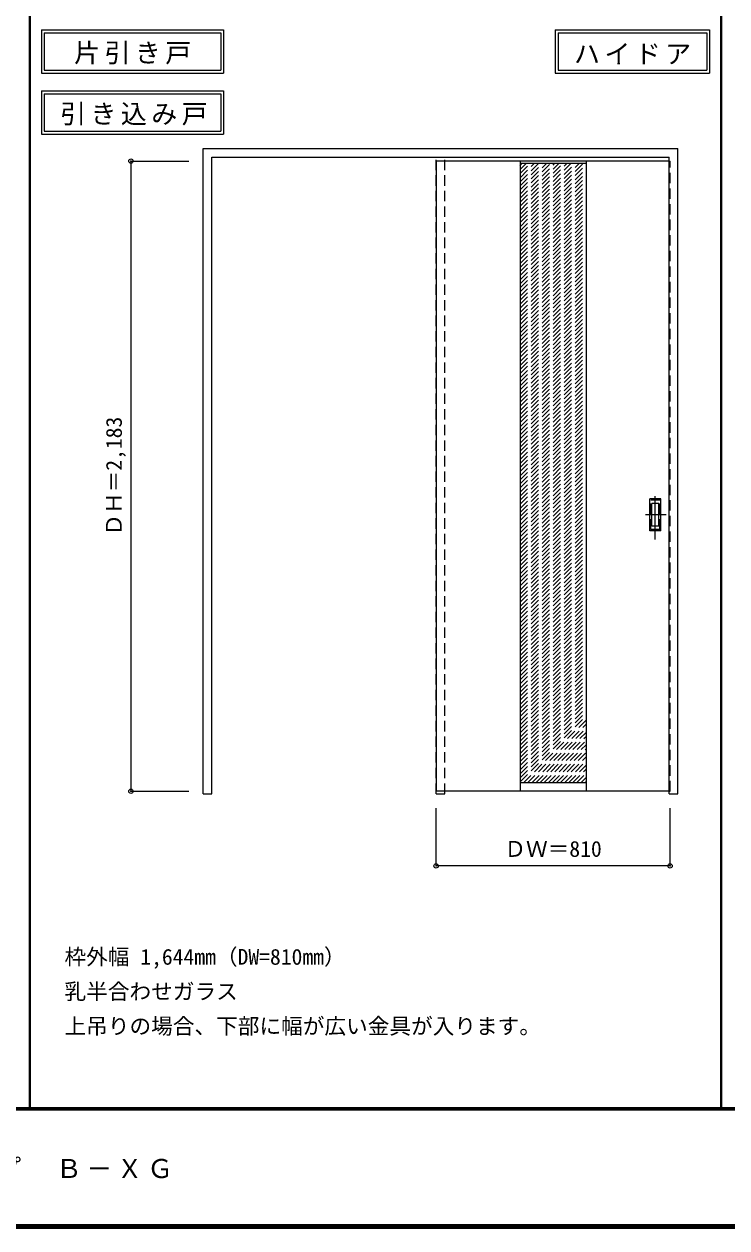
# Model space of a CAD drawing. Units: millimetres, scale not verified. Extents: x -6000 to 5700, y -4307 to 4175.
# Drawn here: x -2936 to -502, y -4205 to -36 of the extents above; entities that cross this region are included whole.
import ezdxf
from ezdxf.enums import TextEntityAlignment as Align

# ---------------------------------------------------------------- set-up
doc = ezdxf.new("R2010")
doc.units = ezdxf.units.MM
doc.header["$LTSCALE"] = 30
doc.header["$PDMODE"] = 32
doc.header["$PDSIZE"] = 15
doc.linetypes.add('CHAIN1', pattern=[8, 5, -1, 1, -1])
doc.linetypes.add('DASHED1', pattern=[1.8, 1.2, -0.6])
for name, color, linetype, lineweight in [('0-2_扉', 4, 'DASHED1', 9), ('0-3_仕上げ', 7, 'Continuous', 18), ('0-4_枠', 3, 'Continuous', 25), ('0-6_引手', 7, 'Continuous', 18), ('0-A_文字', 7, 'Continuous', 18), ('0-B_寸法', 7, 'Continuous', 9), ('0-C_ハッチ', 4, 'DASHED1', 9), ('F-1_枠', 6, 'Continuous', 40), ('F-A_文字', 7, 'Continuous', 18)]:
    doc.layers.add(name, color=color, linetype=linetype, lineweight=lineweight)
doc.styles.add('ＭＳ ゴシック', font='')
doc.styles.get('ＭＳ ゴシック').set_extended_font_data('MS Gothic')

msp = doc.modelspace()

# ---------------------------------------------------------------- linework, layer by layer
at = {"layer": '0-2_扉'}
for p, q in [((-1509, -509.75), (-1509, -513.75)), ((-702, -509.75), (-699, -509.75)), ((-699, -2692.75), (-699, -509.75)), ((-702, -2692.75), (-699, -2692.75))]:
    msp.add_line(p, q, dxfattribs=at)
at = {"layer": '0-2_扉', "color": 3, "linetype": 'Continuous', "lineweight": 25}
msp.add_line((-702, -2692.75), (-1509, -2692.75), dxfattribs=at)
msp.add_lwpolyline([(-702, -509.75), (-1509, -509.75), (-1509, -2692.75)], dxfattribs=at)
at = {"layer": '0-3_仕上げ', "color": 3, "lineweight": 25}
for p, q in [((-1218, -509.64), (-1218, -2692.97)), ((-990, -509.75), (-990, -2692.97))]:
    msp.add_line(p, q, dxfattribs=at)
at = {"layer": '0-3_仕上げ'}
for p, q in [((-1218, -517.64), (-990, -517.64)), ((-990, -2662.97), (-1218, -2662.97))]:
    msp.add_line(p, q, dxfattribs=at)
at = {"layer": '0-4_枠'}
for p, q in [((-2316, -2701.25), (-2316, -466.25)), ((-2316, -466.25), (-672, -466.25)), ((-2286, -496.25), (-702, -496.25)), ((-702, -2701.25), (-702, -496.25)), ((-672, -2701.25), (-672, -466.25)), ((-702, -2701.25), (-672, -2701.25))]:
    msp.add_line(p, q, dxfattribs=at)
at = {"layer": '0-4_枠', "color": 4, "linetype": 'DASHED1', "lineweight": 9}
for p, q in [((-1509, -2701.25), (-1509, -496.25)), ((-1479, -2701.25), (-1479, -496.25)), ((-1509, -2701.25), (-1479, -2701.25))]:
    msp.add_line(p, q, dxfattribs=at)
at = {"layer": '0-4_枠'}
msp.add_lwpolyline([(-2316, -2701.25), (-2286, -2701.25), (-2286, -496.25)], dxfattribs=at)
at = {"layer": '0-6_引手', "linetype": 'CHAIN1'}
for p, q in [((-750, -1820.48), (-750, -1649.63)), ((-711.93, -1735.25), (-784.44, -1735.25))]:
    msp.add_line(p, q, dxfattribs=at)
at = {"layer": '0-6_引手'}
for p, q in [((-731, -1680.25), (-769, -1680.25)), ((-769, -1790.25), (-769, -1680.25)), ((-737.5, -1696.25), (-762.5, -1696.25)), ((-762.5, -1774.25), (-762.5, -1696.25)), ((-737.5, -1774.25), (-737.5, -1696.25)), ((-731, -1790.25), (-731, -1680.25)), ((-731, -1790.25), (-769, -1790.25)), ((-737.5, -1774.25), (-762.5, -1774.25))]:
    msp.add_line(p, q, dxfattribs=at)
at = {"layer": '0-6_引手', "linetype": 'DASHED1'}
for p, q in [((-766, -1786.25), (-766, -1684.25)), ((-734, -1786.25), (-766, -1786.25))]:
    msp.add_line(p, q, dxfattribs=at)
msp.add_lwpolyline([(-734, -1786.25), (-734, -1684.25), (-766, -1684.25)], dxfattribs=at)
at = {"layer": '0-A_文字'}
for p, q in [((-2876, -55.5), (-2876, -205.5)), ((-2866, -65.5), (-2866, -195.5)), ((-2866, -65.5), (-2254.97, -65.5)), ((-2254.97, -65.5), (-2254.97, -195.5)), ((-1096.33, -55.5), (-1096.33, -205.5)), ((-1086.33, -65.5), (-572, -65.5)), ((-572, -65.5), (-572, -195.5)), ((-2876, -205.5), (-2244.97, -205.5)), ((-2866, -195.5), (-2254.97, -195.5)), ((-1096.33, -205.5), (-562, -205.5)), ((-2876, -266.97), (-2876, -416.97)), ((-2866, -276.97), (-2866, -406.97)), ((-2866, -276.97), (-2254.97, -276.97)), ((-2254.97, -276.97), (-2254.97, -406.97)), ((-2866, -406.97), (-2254.97, -406.97)), ((-2876, -416.97), (-2244.97, -416.97))]:
    msp.add_line(p, q, dxfattribs=at)
for points in [[(-2876, -55.5), (-2244.97, -55.5), (-2244.97, -205.5)], [(-1096.33, -55.5), (-562, -55.5), (-562, -205.5)], [(-1086.33, -65.5), (-1086.33, -195.5), (-572, -195.5)], [(-2876, -266.97), (-2244.97, -266.97), (-2244.97, -416.97)]]:
    msp.add_lwpolyline(points, dxfattribs=at)
at = {"layer": '0-B_寸法', "color": 4}
for p, q in [((-2566, -509.75), (-2366, -509.75)), ((-2566, -509.75), (-2566, -2692.75)), ((-2566, -2692.75), (-2366, -2692.75)), ((-1509, -2951.25), (-1509, -2751.25)), ((-699, -2951.25), (-699, -2751.25)), ((-699, -2951.25), (-1509, -2951.25))]:
    msp.add_line(p, q, dxfattribs=at)
at = {"layer": '0-B_寸法'}
for p in [(-2566, -509.75), (-2566, -2692.75), (-1509, -2951.25), (-699, -2951.25)]:
    msp.add_point(p, dxfattribs=at)
at = {"layer": '0-C_ハッチ'}
for p, q in [((-1218, -737.17), (-998.47, -517.64)), ((-1218, -723.03), (-1012.62, -517.64)), ((-1218, -708.88), (-1026.76, -517.64)), ((-1218, -694.74), (-1040.9, -517.64)), ((-1218, -680.6), (-1055.04, -517.64)), ((-1218, -666.46), (-1069.18, -517.64)), ((-1218, -652.31), (-1083.33, -517.64)), ((-1218, -638.17), (-1097.47, -517.64)), ((-1218, -624.03), (-1111.61, -517.64)), ((-1218, -609.89), (-1125.75, -517.64)), ((-1218, -595.75), (-1139.9, -517.64)), ((-1218, -581.6), (-1154.04, -517.64)), ((-1218, -567.46), (-1168.18, -517.64)), ((-1218, -553.32), (-1182.32, -517.64)), ((-1218, -539.18), (-1196.46, -517.64)), ((-1218, -525.04), (-1210.61, -517.64)), ((-1218, -751.31), (-990, -523.31)), ((-1218, -765.45), (-990, -537.45)), ((-1218, -779.59), (-990, -551.59)), ((-1218, -793.74), (-990, -565.74)), ((-1218, -807.88), (-990, -579.88)), ((-1218, -822.02), (-990, -594.02)), ((-1218, -836.16), (-990, -608.16)), ((-1218, -850.3), (-990, -622.3)), ((-1218, -864.45), (-990, -636.45)), ((-1218, -878.59), (-990, -650.59)), ((-1218, -892.73), (-990, -664.73)), ((-1218, -906.87), (-990, -678.87)), ((-1218, -921.02), (-990, -693.02)), ((-1218, -935.16), (-990, -707.16)), ((-1218, -949.3), (-990, -721.3)), ((-1218, -963.44), (-990, -735.44)), ((-1218, -977.58), (-990, -749.58)), ((-1218, -991.73), (-990, -763.73)), ((-1218, -1005.87), (-990, -777.87)), ((-1218, -1020.01), (-990, -792.01)), ((-1218, -1034.15), (-990, -806.15)), ((-1218, -1048.29), (-990, -820.29)), ((-1218, -1062.44), (-990, -834.44)), ((-1218, -1076.58), (-990, -848.58)), ((-1218, -1090.72), (-990, -862.72)), ((-1218, -1104.86), (-990, -876.86)), ((-1218, -1119.01), (-990, -891.01)), ((-1218, -1133.15), (-990, -905.15)), ((-1218, -1147.29), (-990, -919.29)), ((-1218, -1161.43), (-990, -933.43)), ((-1218, -1175.57), (-990, -947.57)), ((-1218, -1189.72), (-990, -961.72)), ((-1218, -1203.86), (-990, -975.86)), ((-1218, -1218), (-990, -990)), ((-1218, -1232.14), (-990, -1004.14)), ((-1218, -1246.28), (-990, -1018.28)), ((-1218, -1260.43), (-990, -1032.43)), ((-1218, -1274.57), (-990, -1046.57)), ((-1218, -1288.71), (-990, -1060.71)), ((-1218, -1302.85), (-990, -1074.85)), ((-1218, -1316.99), (-990, -1088.99)), ((-1218, -1331.14), (-990, -1103.14)), ((-1218, -1345.28), (-990, -1117.28)), ((-1218, -1359.42), (-990, -1131.42)), ((-1218, -1373.56), (-990, -1145.56)), ((-1218, -1387.71), (-990, -1159.71)), ((-1218, -1401.85), (-990, -1173.85)), ((-1218, -1415.99), (-990, -1187.99)), ((-1218, -1430.13), (-990, -1202.13)), ((-1218, -1444.27), (-990, -1216.27)), ((-1218, -1458.42), (-990, -1230.42)), ((-1218, -1472.56), (-990, -1244.56)), ((-1218, -1486.7), (-990, -1258.7)), ((-1218, -1500.84), (-990, -1272.84)), ((-1218, -1514.98), (-990, -1286.98)), ((-1218, -1529.13), (-990, -1301.13)), ((-1218, -1543.27), (-990, -1315.27)), ((-1218, -1557.41), (-990, -1329.41)), ((-1218, -1571.55), (-990, -1343.55)), ((-1218, -1585.7), (-990, -1357.7)), ((-1218, -1599.84), (-990, -1371.84)), ((-1218, -1613.98), (-990, -1385.98)), ((-1218, -1628.12), (-990, -1400.12)), ((-1218, -1642.26), (-990, -1414.26)), ((-1218, -1656.41), (-990, -1428.41)), ((-1218, -1670.55), (-990, -1442.55)), ((-1218, -1684.69), (-990, -1456.69)), ((-1218, -1698.83), (-990, -1470.83)), ((-1218, -1712.97), (-990, -1484.97)), ((-1218, -1727.12), (-990, -1499.12)), ((-1218, -1741.26), (-990, -1513.26)), ((-1218, -1755.4), (-990, -1527.4)), ((-1218, -1769.54), (-990, -1541.54)), ((-1218, -1783.69), (-990, -1555.69)), ((-1218, -1797.83), (-990, -1569.83)), ((-1218, -1811.97), (-990, -1583.97)), ((-1218, -1826.11), (-990, -1598.11)), ((-1218, -1840.25), (-990, -1612.25)), ((-1218, -1854.4), (-990, -1626.4)), ((-1218, -1868.54), (-990, -1640.54)), ((-1218, -1882.68), (-990, -1654.68)), ((-1218, -1896.82), (-990, -1668.82)), ((-1218, -1910.96), (-990, -1682.96)), ((-1218, -1925.11), (-990, -1697.11)), ((-1218, -1939.25), (-990, -1711.25)), ((-1218, -1953.39), (-990, -1725.39)), ((-1218, -1967.53), (-990, -1739.53)), ((-1218, -1981.68), (-990, -1753.68)), ((-1218, -1995.82), (-990, -1767.82)), ((-1218, -2009.96), (-990, -1781.96)), ((-1218, -2024.1), (-990, -1796.1)), ((-1218, -2038.24), (-990, -1810.24)), ((-1218, -2052.39), (-990, -1824.39)), ((-1218, -2066.53), (-990, -1838.53)), ((-1218, -2080.67), (-990, -1852.67)), ((-1218, -2094.81), (-990, -1866.81)), ((-1218, -2108.95), (-990, -1880.95)), ((-1218, -2123.1), (-990, -1895.1)), ((-1218, -2137.24), (-990, -1909.24)), ((-1218, -2151.38), (-990, -1923.38)), ((-1218, -2165.52), (-990, -1937.52)), ((-1218, -2179.67), (-990, -1951.67)), ((-1218, -2193.81), (-990, -1965.81)), ((-1218, -2207.95), (-990, -1979.95)), ((-1218, -2222.09), (-990, -1994.09)), ((-1218, -2236.23), (-990, -2008.23)), ((-1218, -2250.38), (-990, -2022.38)), ((-1218, -2264.52), (-990, -2036.52)), ((-1218, -2278.66), (-990, -2050.66)), ((-1218, -2292.8), (-990, -2064.8)), ((-1218, -2306.94), (-990, -2078.94)), ((-1218, -2321.09), (-990, -2093.09)), ((-1218, -2335.23), (-990, -2107.23)), ((-1218, -2349.37), (-990, -2121.37)), ((-1218, -2363.51), (-990, -2135.51)), ((-1218, -2377.66), (-990, -2149.66)), ((-1218, -2391.8), (-990, -2163.8)), ((-1218, -2405.94), (-990, -2177.94)), ((-1218, -2420.08), (-990, -2192.08)), ((-1218, -2434.22), (-990, -2206.22)), ((-1218, -2448.37), (-990, -2220.37)), ((-1218, -2462.51), (-990, -2234.51)), ((-1218, -2476.65), (-990, -2248.65)), ((-1218, -2490.79), (-990, -2262.79)), ((-1218, -2504.93), (-990, -2276.93)), ((-1218, -2519.08), (-990, -2291.08)), ((-1218, -2533.22), (-990, -2305.22)), ((-1218, -2547.36), (-990, -2319.36)), ((-1218, -2561.5), (-990, -2333.5)), ((-1218, -2575.65), (-990, -2347.65)), ((-1218, -2589.79), (-990, -2361.79)), ((-1218, -2603.93), (-990, -2375.93)), ((-1218, -2618.07), (-990, -2390.07)), ((-1218, -2632.21), (-990, -2404.21)), ((-1218, -2646.36), (-990, -2418.36)), ((-1218, -2660.5), (-990, -2432.5)), ((-1206.33, -2662.97), (-990, -2446.64)), ((-1192.19, -2662.97), (-990, -2460.78)), ((-1178.04, -2662.97), (-990, -2474.92)), ((-1163.9, -2662.97), (-990, -2489.07)), ((-1149.76, -2662.97), (-990, -2503.21)), ((-1135.62, -2662.97), (-990, -2517.35)), ((-1121.48, -2662.97), (-990, -2531.49)), ((-1107.33, -2662.97), (-990, -2545.63)), ((-1093.19, -2662.97), (-990, -2559.78)), ((-1079.05, -2662.97), (-990, -2573.92)), ((-1064.91, -2662.97), (-990, -2588.06)), ((-1050.76, -2662.97), (-990, -2602.2)), ((-1036.62, -2662.97), (-990, -2616.35)), ((-1022.48, -2662.97), (-990, -2630.49)), ((-1008.34, -2662.97), (-990, -2644.63)), ((-994.2, -2662.97), (-990, -2658.77))]:
    msp.add_line(p, q, dxfattribs=at)
at = {"layer": 'F-1_枠'}
for p, q in [((-2916, -3790), (-2916, 4175)), ((-522, -3790), (-522, 4175)), ((5700, -3790), (-6000, -3790)), ((5700, -3795), (-6000, -3795)), ((5700, -4195), (-6000, -4195)), ((5700, -4200), (-6000, -4200)), ((5700, -4205), (-6000, -4205))]:
    msp.add_line(p, q, dxfattribs=at)

# ---------------------------------------------------------------- texts
at = {"layer": '0-A_文字', "style": 'ＭＳ ゴシック'}
for s, p in [('枠外幅 1,644mm（DW=810mm）', (-2796, -3310)), ('乳半合わせガラス', (-2796, -3430)), ('上吊りの場合、下部に幅が広い金具が入ります。', (-2796, -3550))]:
    msp.add_text(s, height=54.99, dxfattribs=at).set_placement(p, align=Align.BOTTOM_LEFT)
at = {"layer": '0-A_文字', "char_height": 65.98, "attachment_point": 7, "style": 'ＭＳ ゴシック'}
for s, insert in [('\\T1.17;片引き戸', (-2762.98, -175.5)), ('\\T1.17;ハイドア', (-1031.66, -175.5)), ('\\T1.17;引き込み戸', (-2811.34, -386.97))]:
    msp.add_mtext(s, dxfattribs=dict(at, insert=insert))
at = {"layer": '0-B_寸法', "style": 'ＭＳ ゴシック'}
msp.add_text('ＤＨ＝2,183', height=54.99, rotation=90, dxfattribs=at).set_placement((-2581, -1807.5), align=Align.BOTTOM_LEFT)
msp.add_text('ＤＷ＝810', height=54.99, dxfattribs=at).set_placement((-1272.75, -2936.25), align=Align.BOTTOM_LEFT)
at = {"layer": 'F-A_文字', "insert": (-5247.55, -4040), "char_height": 65.98, "attachment_point": 7, "style": 'ＭＳ ゴシック'}
msp.add_mtext('\\T1.17;ドレタス\u3000片引き戸／引き込み戸\u3000上吊りタイプ\u3000Ｂ－ＸＧ', dxfattribs=at)

doc.saveas('drawing.dxf')
